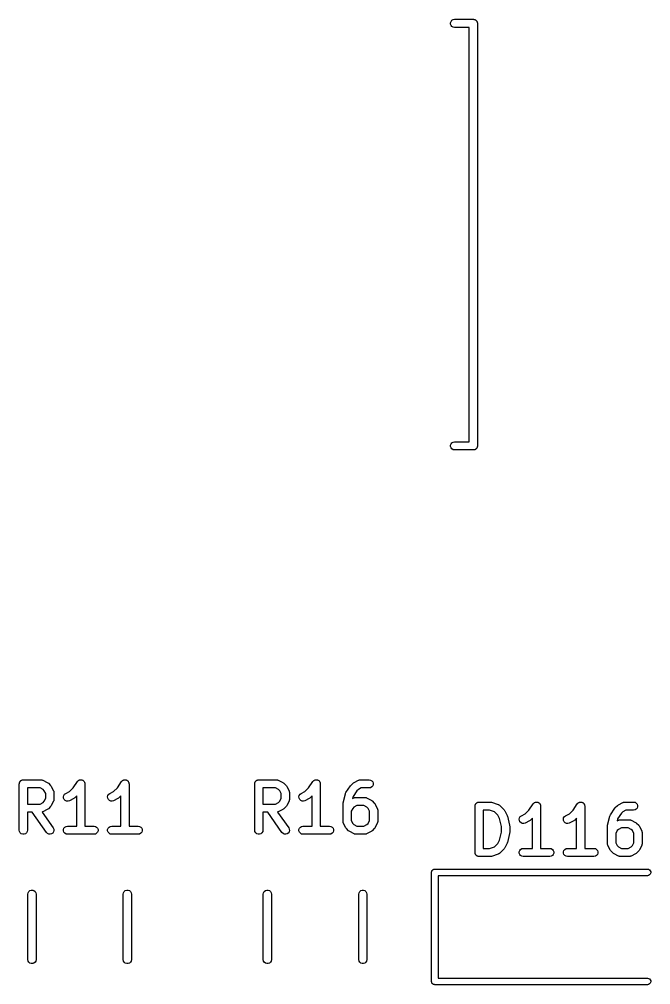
# Model space of a CAD drawing. Extents: x 25 to 125, y -131 to -25.
# Drawn here: x 101.13 to 112.71, y -70.91 to -53.2 of the extents above; entities that cross this region are included whole.
import ezdxf

# ---------------------------------------------------------------- set-up
doc = ezdxf.new("R2010")
doc.units = 0
doc.header["$MEASUREMENT"] = 0
doc.layers.add('BLACK', color=7, linetype='CONTINUOUS')

msp = doc.modelspace()

# ---------------------------------------------------------------- linework, layer by layer
at = {"layer": 'Black'}
for p, q in [((109.036, -53.262), (109.045, -53.2375)), ((109.036, -53.288), (109.036, -53.262)), ((109.045, -53.3125), (109.036, -53.288)), ((109.045, -53.2375), (109.062, -53.2175)), ((109.062, -53.2175), (109.084, -53.2045)), ((109.084, -53.2045), (109.11, -53.2)), ((109.11, -53.2), (109.455, -53.2)), ((109.455, -53.2), (109.461, -53.2011)), ((109.461, -53.2011), (109.468, -53.2011)), ((109.468, -53.2011), (109.474, -53.2034)), ((109.474, -53.2034), (109.481, -53.2045)), ((109.481, -53.2045), (109.486, -53.2078)), ((109.486, -53.2078), (109.492, -53.21)), ((109.492, -53.21), (109.498, -53.2143)), ((109.498, -53.2143), (109.503, -53.2175)), ((109.503, -53.2175), (109.507, -53.2226)), ((109.507, -53.2226), (109.512, -53.2268)), ((109.512, -53.2268), (109.516, -53.2325)), ((109.516, -53.2325), (109.52, -53.2375)), ((109.52, -53.2375), (109.522, -53.2437)), ((109.522, -53.2437), (109.525, -53.2493)), ((109.525, -53.2493), (109.527, -53.2558)), ((109.527, -53.2558), (109.529, -53.262)), ((109.529, -53.262), (109.529, -53.2685)), ((109.529, -53.2685), (109.53, -53.275)), ((109.53, -53.275), (109.53, -61.025)), ((109.062, -53.3325), (109.045, -53.3125)), ((109.084, -53.3455), (109.062, -53.3325)), ((109.11, -53.35), (109.084, -53.3455)), ((109.38, -53.35), (109.11, -53.35)), ((109.38, -60.95), (109.38, -53.35)), ((109.036, -61.012), (109.045, -60.9875)), ((109.036, -61.038), (109.036, -61.012)), ((109.045, -61.0625), (109.036, -61.038)), ((109.045, -60.9875), (109.062, -60.9675)), ((109.062, -61.0825), (109.045, -61.0625)), ((109.062, -60.9675), (109.084, -60.9545)), ((109.084, -61.0955), (109.062, -61.0825)), ((109.084, -60.9545), (109.11, -60.95)), ((109.11, -61.1), (109.084, -61.0955)), ((109.11, -60.95), (109.38, -60.95)), ((109.461, -61.0989), (109.455, -61.1)), ((109.468, -61.0989), (109.461, -61.0989)), ((109.474, -61.0966), (109.468, -61.0989)), ((109.481, -61.0955), (109.474, -61.0966)), ((109.486, -61.0922), (109.481, -61.0955)), ((109.492, -61.09), (109.486, -61.0922)), ((109.498, -61.0857), (109.492, -61.09)), ((109.503, -61.0825), (109.498, -61.0857)), ((109.507, -61.0774), (109.503, -61.0825)), ((109.512, -61.0732), (109.507, -61.0774)), ((109.516, -61.0675), (109.512, -61.0732)), ((109.52, -61.0625), (109.516, -61.0675)), ((109.522, -61.0563), (109.52, -61.0625)), ((109.525, -61.0507), (109.522, -61.0563)), ((109.527, -61.0442), (109.525, -61.0507)), ((109.529, -61.038), (109.527, -61.0442)), ((109.53, -61.025), (109.529, -61.0315)), ((109.529, -61.0315), (109.529, -61.038)), ((109.455, -61.1), (109.11, -61.1)), ((101.128, -67.2255), (101.129, -67.2191)), ((101.128, -68.0755), (101.128, -67.2255)), ((101.129, -67.2125), (101.131, -67.2063)), ((101.129, -67.2191), (101.129, -67.2125)), ((101.131, -67.2063), (101.132, -67.1999)), ((101.132, -67.1999), (101.136, -67.1942)), ((101.136, -67.1942), (101.138, -67.188)), ((101.138, -67.188), (101.142, -67.183)), ((101.142, -67.183), (101.145, -67.1773)), ((101.145, -67.1773), (101.15, -67.1731)), ((101.15, -67.1731), (101.155, -67.1681)), ((101.155, -67.1681), (101.16, -67.1648)), ((101.16, -67.1648), (101.165, -67.1606)), ((101.165, -67.1606), (101.172, -67.1583)), ((101.172, -67.1583), (101.177, -67.155)), ((101.177, -67.155), (101.184, -67.1539)), ((101.184, -67.1539), (101.19, -67.1517)), ((101.19, -67.1517), (101.196, -67.1517)), ((101.196, -67.1517), (101.203, -67.1505)), ((101.203, -67.1505), (101.527, -67.1505)), ((101.527, -67.1505), (101.531, -67.1513)), ((101.531, -67.1513), (101.535, -67.151)), ((101.535, -67.151), (101.544, -67.1535)), ((101.544, -67.1535), (101.552, -67.155)), ((101.552, -67.155), (101.556, -67.1572)), ((101.556, -67.1572), (101.56, -67.1584)), ((101.56, -67.1584), (101.641, -67.1989)), ((101.641, -67.1989), (101.651, -67.2061)), ((101.651, -67.2061), (101.661, -67.213)), ((101.661, -67.213), (101.701, -67.2534)), ((101.701, -67.2534), (101.708, -67.2633)), ((101.708, -67.2633), (101.715, -67.2729)), ((101.715, -67.2729), (101.756, -67.3539)), ((102.116, -67.2992), (102.193, -67.1839)), ((102.193, -67.1839), (102.196, -67.1809)), ((102.196, -67.1809), (102.198, -67.1773)), ((102.198, -67.1773), (102.205, -67.1716)), ((102.205, -67.1716), (102.211, -67.1651)), ((102.211, -67.1651), (102.215, -67.1632)), ((102.215, -67.1632), (102.218, -67.1606)), ((102.218, -67.1606), (102.226, -67.1575)), ((102.226, -67.1575), (102.234, -67.1535)), ((102.234, -67.1535), (102.238, -67.1531)), ((102.238, -67.1531), (102.242, -67.1517)), ((102.242, -67.1517), (102.251, -67.1517)), ((102.251, -67.1517), (102.26, -67.1507)), ((102.26, -67.1507), (102.264, -67.1517)), ((102.264, -67.1517), (102.268, -67.1517)), ((102.268, -67.1517), (102.277, -67.1547)), ((102.277, -67.1547), (102.285, -67.1568)), ((102.285, -67.1568), (102.289, -67.1591)), ((102.289, -67.1591), (102.293, -67.1606)), ((102.293, -67.1606), (102.3, -67.1663)), ((102.3, -67.1663), (102.307, -67.1713)), ((102.307, -67.1713), (102.31, -67.1746)), ((102.31, -67.1746), (102.313, -67.1773)), ((102.313, -67.1773), (102.317, -67.1851)), ((102.317, -67.1851), (102.322, -67.1923)), ((102.322, -67.1923), (102.324, -67.1963)), ((102.324, -67.1963), (102.326, -67.1999)), ((102.326, -67.1999), (102.327, -67.2087)), ((102.327, -67.2087), (102.33, -67.2173)), ((102.33, -67.2173), (102.33, -67.2214)), ((102.33, -67.2214), (102.33, -67.2255)), ((102.33, -67.2255), (102.33, -68.0005)), ((102.926, -67.2992), (103.002, -67.1839)), ((103.002, -67.1839), (103.005, -67.1809)), ((103.005, -67.1809), (103.007, -67.1773)), ((103.007, -67.1773), (103.014, -67.1716)), ((103.014, -67.1716), (103.02, -67.1651)), ((103.02, -67.1651), (103.024, -67.1632)), ((103.024, -67.1632), (103.027, -67.1606)), ((103.027, -67.1606), (103.036, -67.1575)), ((103.036, -67.1575), (103.044, -67.1535)), ((103.044, -67.1535), (103.048, -67.1531)), ((103.048, -67.1531), (103.052, -67.1517)), ((103.052, -67.1517), (103.061, -67.1517)), ((103.061, -67.1517), (103.07, -67.1507)), ((103.07, -67.1507), (103.074, -67.1517)), ((103.074, -67.1517), (103.078, -67.1517)), ((103.078, -67.1517), (103.086, -67.1547)), ((103.086, -67.1547), (103.095, -67.1568)), ((103.095, -67.1568), (103.098, -67.1591)), ((103.098, -67.1591), (103.102, -67.1606)), ((103.102, -67.1606), (103.109, -67.1663)), ((103.109, -67.1663), (103.117, -67.1713)), ((103.117, -67.1713), (103.119, -67.1746)), ((103.119, -67.1746), (103.122, -67.1773)), ((103.122, -67.1773), (103.127, -67.1851)), ((103.127, -67.1851), (103.132, -67.1923)), ((103.132, -67.1923), (103.133, -67.1963)), ((103.133, -67.1963), (103.135, -67.1999)), ((103.135, -67.1999), (103.137, -67.2087)), ((103.137, -67.2087), (103.139, -67.2173)), ((103.139, -67.2173), (103.139, -67.2214)), ((103.139, -67.2214), (103.14, -67.2255)), ((103.14, -67.2255), (103.14, -68.0005)), ((105.446, -67.2255), (105.447, -67.2191)), ((105.446, -68.0755), (105.446, -67.2255)), ((105.447, -67.2125), (105.449, -67.2063)), ((105.447, -67.2191), (105.447, -67.2125)), ((105.449, -67.2063), (105.45, -67.1999)), ((105.45, -67.1999), (105.454, -67.1942)), ((105.454, -67.1942), (105.456, -67.188)), ((105.456, -67.188), (105.46, -67.183)), ((105.46, -67.183), (105.463, -67.1773)), ((105.463, -67.1773), (105.468, -67.1731)), ((105.468, -67.1731), (105.473, -67.1681)), ((105.473, -67.1681), (105.478, -67.1648)), ((105.478, -67.1648), (105.483, -67.1606)), ((105.483, -67.1606), (105.49, -67.1583)), ((105.49, -67.1583), (105.495, -67.155)), ((105.495, -67.155), (105.502, -67.1539)), ((105.502, -67.1539), (105.508, -67.1517)), ((105.508, -67.1517), (105.514, -67.1517)), ((105.514, -67.1517), (105.521, -67.1505)), ((105.521, -67.1505), (105.845, -67.1505)), ((105.845, -67.1505), (105.849, -67.1513)), ((105.849, -67.1513), (105.853, -67.151)), ((105.853, -67.151), (105.862, -67.1535)), ((105.862, -67.1535), (105.87, -67.155)), ((105.87, -67.155), (105.874, -67.1572)), ((105.874, -67.1572), (105.878, -67.1584)), ((105.878, -67.1584), (105.959, -67.1989)), ((105.959, -67.1989), (105.969, -67.2061)), ((105.969, -67.2061), (105.979, -67.213)), ((105.979, -67.213), (106.019, -67.2534)), ((106.019, -67.2534), (106.026, -67.2633)), ((106.026, -67.2633), (106.033, -67.2729)), ((106.033, -67.2729), (106.074, -67.3539)), ((106.434, -67.2992), (106.511, -67.1839)), ((106.511, -67.1839), (106.514, -67.1809)), ((106.514, -67.1809), (106.516, -67.1773)), ((106.516, -67.1773), (106.523, -67.1716)), ((106.523, -67.1716), (106.529, -67.1651)), ((106.529, -67.1651), (106.533, -67.1632)), ((106.533, -67.1632), (106.536, -67.1606)), ((106.536, -67.1606), (106.544, -67.1575)), ((106.544, -67.1575), (106.552, -67.1535)), ((106.552, -67.1535), (106.556, -67.1531)), ((106.556, -67.1531), (106.56, -67.1517)), ((106.56, -67.1517), (106.569, -67.1517)), ((106.569, -67.1517), (106.578, -67.1507)), ((106.578, -67.1507), (106.582, -67.1517)), ((106.582, -67.1517), (106.586, -67.1517)), ((106.586, -67.1517), (106.595, -67.1547)), ((106.595, -67.1547), (106.603, -67.1568)), ((106.603, -67.1568), (106.607, -67.1591)), ((106.607, -67.1591), (106.611, -67.1606)), ((106.611, -67.1606), (106.618, -67.1663)), ((106.618, -67.1663), (106.625, -67.1713)), ((106.625, -67.1713), (106.628, -67.1746)), ((106.628, -67.1746), (106.631, -67.1773)), ((106.631, -67.1773), (106.635, -67.1851)), ((106.635, -67.1851), (106.64, -67.1923)), ((106.64, -67.1923), (106.642, -67.1963)), ((106.642, -67.1963), (106.644, -67.1999)), ((106.644, -67.1999), (106.645, -67.2087)), ((106.645, -67.2087), (106.648, -67.2173)), ((106.648, -67.2173), (106.648, -67.2214)), ((106.648, -67.2214), (106.648, -67.2255)), ((106.648, -67.2255), (106.648, -68.0005)), ((107.118, -67.3863), (107.199, -67.2649)), ((107.199, -67.2649), (107.204, -67.2595)), ((107.204, -67.2595), (107.208, -67.2534)), ((107.208, -67.2534), (107.249, -67.213)), ((107.249, -67.213), (107.259, -67.2061)), ((107.259, -67.2061), (107.268, -67.1989)), ((107.268, -67.1989), (107.349, -67.1584)), ((107.349, -67.1584), (107.353, -67.1572)), ((107.353, -67.1572), (107.357, -67.155)), ((107.357, -67.155), (107.366, -67.1535)), ((107.366, -67.1535), (107.374, -67.151)), ((107.374, -67.151), (107.379, -67.1513)), ((107.379, -67.1513), (107.383, -67.1505)), ((107.383, -67.1505), (107.545, -67.1505)), ((107.545, -67.1505), (107.57, -67.155)), ((107.57, -67.296), (107.545, -67.3005)), ((107.57, -67.155), (107.593, -67.1681)), ((107.593, -67.283), (107.57, -67.296)), ((107.593, -67.1681), (107.61, -67.188)), ((107.61, -67.263), (107.593, -67.283)), ((107.61, -67.188), (107.619, -67.2125)), ((107.619, -67.2385), (107.61, -67.263)), ((107.619, -67.2125), (107.619, -67.2385)), ((101.278, -67.3005), (101.278, -67.5958)), ((101.509, -67.3005), (101.278, -67.3005)), ((101.563, -67.3276), (101.509, -67.3005)), ((101.586, -67.3509), (101.563, -67.3276)), ((101.614, -67.4051), (101.586, -67.3509)), ((101.614, -67.4912), (101.614, -67.4051)), ((101.756, -67.3539), (101.757, -67.358)), ((101.757, -67.358), (101.759, -67.3618)), ((101.759, -67.3618), (101.761, -67.3704)), ((101.761, -67.3704), (101.763, -67.3789)), ((101.763, -67.3789), (101.763, -67.3832)), ((101.763, -67.3832), (101.764, -67.3874)), ((101.764, -67.3874), (101.764, -67.5089)), ((101.938, -67.4639), (101.944, -67.4386)), ((101.94, -67.4898), (101.938, -67.4639)), ((101.944, -67.4386), (101.958, -67.4168)), ((101.958, -67.4168), (101.979, -67.4013)), ((101.979, -67.4013), (102.049, -67.3663)), ((102.049, -67.3663), (102.116, -67.2992)), ((102.18, -67.4471), (102.146, -67.4809)), ((102.18, -68.0005), (102.18, -67.4471)), ((102.747, -67.4639), (102.753, -67.4386)), ((102.75, -67.4898), (102.747, -67.4639)), ((102.753, -67.4386), (102.767, -67.4168)), ((102.767, -67.4168), (102.788, -67.4013)), ((102.788, -67.4013), (102.858, -67.3663)), ((102.858, -67.3663), (102.926, -67.2992)), ((102.99, -67.4471), (102.956, -67.4809)), ((102.99, -68.0005), (102.99, -67.4471)), ((105.596, -67.3005), (105.596, -67.5958)), ((105.827, -67.3005), (105.596, -67.3005)), ((105.881, -67.3276), (105.827, -67.3005)), ((105.904, -67.3509), (105.881, -67.3276)), ((105.932, -67.4051), (105.904, -67.3509)), ((105.932, -67.4912), (105.932, -67.4051)), ((106.074, -67.3539), (106.075, -67.358)), ((106.075, -67.358), (106.077, -67.3618)), ((106.077, -67.3618), (106.079, -67.3704)), ((106.079, -67.3704), (106.081, -67.3789)), ((106.081, -67.3789), (106.081, -67.3832)), ((106.081, -67.3832), (106.082, -67.3874)), ((106.082, -67.3874), (106.082, -67.5089)), ((106.256, -67.4639), (106.262, -67.4386)), ((106.258, -67.4898), (106.256, -67.4639)), ((106.262, -67.4386), (106.276, -67.4168)), ((106.276, -67.4168), (106.297, -67.4013)), ((106.297, -67.4013), (106.367, -67.3663)), ((106.367, -67.3663), (106.434, -67.2992)), ((106.498, -67.4471), (106.464, -67.4809)), ((106.498, -68.0005), (106.498, -67.4471)), ((107.067, -67.5716), (107.108, -67.4097)), ((107.108, -67.4097), (107.113, -67.3981)), ((107.113, -67.3981), (107.118, -67.3863)), ((107.25, -67.4587), (107.241, -67.4961)), ((107.32, -67.3543), (107.25, -67.4587)), ((107.285, -67.4773), (107.293, -67.4748)), ((107.293, -67.4748), (107.298, -67.4751)), ((107.298, -67.4751), (107.302, -67.4743)), ((107.302, -67.4743), (107.464, -67.4743)), ((107.346, -67.3276), (107.32, -67.3543)), ((107.4, -67.3005), (107.346, -67.3276)), ((107.545, -67.3005), (107.4, -67.3005)), ((107.464, -67.4743), (107.468, -67.4751)), ((107.468, -67.4751), (107.472, -67.4748)), ((107.472, -67.4748), (107.481, -67.4773)), ((101.278, -67.5958), (101.509, -67.5958)), ((101.509, -67.5958), (101.563, -67.5686)), ((101.563, -67.5686), (101.586, -67.5454)), ((101.586, -67.5454), (101.614, -67.4912)), ((101.701, -67.6428), (101.661, -67.6833)), ((101.708, -67.633), (101.701, -67.6428)), ((101.715, -67.6234), (101.708, -67.633)), ((101.756, -67.5424), (101.715, -67.6234)), ((101.757, -67.5383), (101.756, -67.5424)), ((101.759, -67.5345), (101.757, -67.5383)), ((101.761, -67.5259), (101.759, -67.5345)), ((101.763, -67.5174), (101.761, -67.5259)), ((101.764, -67.5089), (101.763, -67.5131)), ((101.763, -67.5131), (101.763, -67.5174)), ((101.952, -67.5131), (101.94, -67.4898)), ((101.971, -67.531), (101.952, -67.5131)), ((101.995, -67.5413), (101.971, -67.531)), ((102.021, -67.5429), (101.995, -67.5413)), ((102.046, -67.5355), (102.021, -67.5429)), ((102.127, -67.495), (102.046, -67.5355)), ((102.137, -67.4878), (102.127, -67.495)), ((102.146, -67.4809), (102.137, -67.4878)), ((102.762, -67.5131), (102.75, -67.4898)), ((102.781, -67.531), (102.762, -67.5131)), ((102.804, -67.5413), (102.781, -67.531)), ((102.83, -67.5429), (102.804, -67.5413)), ((102.855, -67.5355), (102.83, -67.5429)), ((102.936, -67.495), (102.855, -67.5355)), ((102.946, -67.4878), (102.936, -67.495)), ((102.956, -67.4809), (102.946, -67.4878)), ((105.596, -67.5958), (105.827, -67.5958)), ((105.827, -67.5958), (105.881, -67.5686)), ((105.881, -67.5686), (105.904, -67.5454)), ((105.904, -67.5454), (105.932, -67.4912)), ((106.019, -67.6428), (105.979, -67.6833)), ((106.026, -67.633), (106.019, -67.6428)), ((106.033, -67.6234), (106.026, -67.633)), ((106.074, -67.5424), (106.033, -67.6234)), ((106.075, -67.5383), (106.074, -67.5424)), ((106.077, -67.5345), (106.075, -67.5383)), ((106.079, -67.5259), (106.077, -67.5345)), ((106.081, -67.5174), (106.079, -67.5259)), ((106.082, -67.5089), (106.081, -67.5131)), ((106.081, -67.5131), (106.081, -67.5174)), ((106.27, -67.5131), (106.258, -67.4898)), ((106.289, -67.531), (106.27, -67.5131)), ((106.313, -67.5413), (106.289, -67.531)), ((106.339, -67.5429), (106.313, -67.5413)), ((106.364, -67.5355), (106.339, -67.5429)), ((106.445, -67.495), (106.364, -67.5355)), ((106.455, -67.4878), (106.445, -67.495)), ((106.464, -67.4809), (106.455, -67.4878)), ((107.065, -67.5898), (107.066, -67.5808)), ((107.065, -67.9136), (107.065, -67.5898)), ((107.066, -67.5808), (107.067, -67.5716)), ((107.241, -67.4961), (107.268, -67.4823)), ((107.265, -67.6514), (107.242, -67.6747)), ((107.32, -67.6243), (107.265, -67.6514)), ((107.268, -67.4823), (107.272, -67.481)), ((107.272, -67.481), (107.276, -67.4789)), ((107.276, -67.4789), (107.285, -67.4773)), ((107.446, -67.6243), (107.32, -67.6243)), ((107.5, -67.6514), (107.446, -67.6243)), ((107.481, -67.4773), (107.489, -67.4789)), ((107.489, -67.4789), (107.493, -67.481)), ((107.493, -67.481), (107.497, -67.4823)), ((107.497, -67.4823), (107.578, -67.5227)), ((107.524, -67.6747), (107.5, -67.6514)), ((107.578, -67.5227), (107.588, -67.5299)), ((107.588, -67.5299), (107.598, -67.5368)), ((107.598, -67.5368), (107.638, -67.5773)), ((107.638, -67.5773), (107.645, -67.5871)), ((107.645, -67.5871), (107.652, -67.5967)), ((107.652, -67.5967), (107.693, -67.6777)), ((109.486, -67.6345), (109.487, -67.6281)), ((109.486, -68.4845), (109.486, -67.6345)), ((109.487, -67.6215), (109.489, -67.6153)), ((109.487, -67.6281), (109.487, -67.6215)), ((109.489, -67.6153), (109.491, -67.6089)), ((109.491, -67.6089), (109.494, -67.6032)), ((109.494, -67.6032), (109.496, -67.597)), ((109.496, -67.597), (109.5, -67.592)), ((109.5, -67.592), (109.504, -67.5863)), ((109.504, -67.5863), (109.509, -67.5821)), ((109.509, -67.5821), (109.513, -67.5771)), ((109.513, -67.5771), (109.519, -67.5738)), ((109.519, -67.5738), (109.524, -67.5696)), ((109.524, -67.5696), (109.53, -67.5673)), ((109.53, -67.5673), (109.535, -67.564)), ((109.535, -67.564), (109.542, -67.5629)), ((109.542, -67.5629), (109.548, -67.5607)), ((109.548, -67.5607), (109.555, -67.5607)), ((109.555, -67.5607), (109.561, -67.5595)), ((109.561, -67.5595), (109.763, -67.5595)), ((109.763, -67.5595), (109.775, -67.5616)), ((109.775, -67.5616), (109.787, -67.5634)), ((109.787, -67.5634), (109.909, -67.6038)), ((109.909, -67.6038), (109.912, -67.6059)), ((109.912, -67.6059), (109.917, -67.607)), ((109.917, -67.607), (109.924, -67.6121)), ((109.924, -67.6121), (109.932, -67.6163)), ((109.932, -67.6163), (109.934, -67.6195)), ((109.934, -67.6195), (109.938, -67.622)), ((109.938, -67.622), (110.019, -67.7029)), ((110.474, -67.7082), (110.551, -67.5929)), ((110.551, -67.5929), (110.554, -67.5899)), ((110.554, -67.5899), (110.556, -67.5863)), ((110.556, -67.5863), (110.563, -67.5806)), ((110.563, -67.5806), (110.569, -67.5741)), ((110.569, -67.5741), (110.573, -67.5722)), ((110.573, -67.5722), (110.576, -67.5696)), ((110.576, -67.5696), (110.584, -67.5665)), ((110.584, -67.5665), (110.592, -67.5625)), ((110.592, -67.5625), (110.597, -67.5621)), ((110.597, -67.5621), (110.6, -67.5607)), ((110.6, -67.5607), (110.609, -67.5607)), ((110.609, -67.5607), (110.618, -67.5597)), ((110.618, -67.5597), (110.622, -67.5607)), ((110.622, -67.5607), (110.626, -67.5607)), ((110.626, -67.5607), (110.635, -67.5637)), ((110.635, -67.5637), (110.644, -67.5658)), ((110.644, -67.5658), (110.647, -67.5682)), ((110.647, -67.5682), (110.651, -67.5696)), ((110.651, -67.5696), (110.658, -67.5753)), ((110.658, -67.5753), (110.665, -67.5803)), ((110.665, -67.5803), (110.668, -67.5836)), ((110.668, -67.5836), (110.671, -67.5863)), ((110.671, -67.5863), (110.675, -67.5941)), ((110.675, -67.5941), (110.681, -67.6013)), ((110.681, -67.6013), (110.682, -67.6053)), ((110.682, -67.6053), (110.684, -67.6089)), ((110.684, -67.6089), (110.686, -67.6177)), ((110.686, -67.6177), (110.688, -67.6263)), ((110.688, -67.6263), (110.688, -67.6304)), ((110.688, -67.6304), (110.688, -67.6345)), ((110.688, -67.6345), (110.688, -68.4095)), ((111.284, -67.7082), (111.361, -67.5929)), ((111.361, -67.5929), (111.363, -67.5899)), ((111.363, -67.5899), (111.366, -67.5863)), ((111.366, -67.5863), (111.372, -67.5806)), ((111.372, -67.5806), (111.379, -67.5741)), ((111.379, -67.5741), (111.382, -67.5722)), ((111.382, -67.5722), (111.385, -67.5696)), ((111.385, -67.5696), (111.394, -67.5665)), ((111.394, -67.5665), (111.402, -67.5625)), ((111.402, -67.5625), (111.406, -67.5621)), ((111.406, -67.5621), (111.41, -67.5607)), ((111.41, -67.5607), (111.419, -67.5607)), ((111.419, -67.5607), (111.428, -67.5597)), ((111.428, -67.5597), (111.432, -67.5607)), ((111.432, -67.5607), (111.436, -67.5607)), ((111.436, -67.5607), (111.444, -67.5637)), ((111.444, -67.5637), (111.453, -67.5658)), ((111.453, -67.5658), (111.457, -67.5682)), ((111.457, -67.5682), (111.46, -67.5696)), ((111.46, -67.5696), (111.467, -67.5753)), ((111.467, -67.5753), (111.475, -67.5803)), ((111.475, -67.5803), (111.477, -67.5836)), ((111.477, -67.5836), (111.48, -67.5863)), ((111.48, -67.5863), (111.485, -67.5941)), ((111.485, -67.5941), (111.49, -67.6013)), ((111.49, -67.6013), (111.491, -67.6053)), ((111.491, -67.6053), (111.493, -67.6089)), ((111.493, -67.6089), (111.495, -67.6177)), ((111.495, -67.6177), (111.498, -67.6263)), ((111.498, -67.6263), (111.497, -67.6304)), ((111.497, -67.6304), (111.498, -67.6345)), ((111.498, -67.6345), (111.498, -68.4095)), ((112.058, -67.6624), (112.099, -67.622)), ((112.099, -67.622), (112.108, -67.6151)), ((112.108, -67.6151), (112.118, -67.6079)), ((112.118, -67.6079), (112.199, -67.5674)), ((112.199, -67.5674), (112.203, -67.5662)), ((112.203, -67.5662), (112.207, -67.564)), ((112.207, -67.564), (112.216, -67.5625)), ((112.216, -67.5625), (112.224, -67.56)), ((112.224, -67.56), (112.228, -67.5603)), ((112.228, -67.5603), (112.233, -67.5595)), ((112.233, -67.5595), (112.394, -67.5595)), ((112.394, -67.5595), (112.42, -67.564)), ((112.42, -67.564), (112.443, -67.5771)), ((112.443, -67.5771), (112.459, -67.597)), ((112.459, -67.597), (112.468, -67.6215)), ((112.468, -67.6475), (112.459, -67.672)), ((112.468, -67.6215), (112.468, -67.6475)), ((101.366, -67.7458), (101.278, -67.7458)), ((101.278, -67.7458), (101.278, -68.0755)), ((101.627, -68.1185), (101.366, -67.7458)), ((101.552, -67.7412), (101.547, -67.7422)), ((101.547, -67.7422), (101.75, -68.0325)), ((101.556, -67.7391), (101.552, -67.7412)), ((101.56, -67.7378), (101.556, -67.7391)), ((101.641, -67.6974), (101.56, -67.7378)), ((101.651, -67.6902), (101.641, -67.6974)), ((101.661, -67.6833), (101.651, -67.6902)), ((105.684, -67.7458), (105.596, -67.7458)), ((105.596, -67.7458), (105.596, -68.0755)), ((105.945, -68.1185), (105.684, -67.7458)), ((105.87, -67.7412), (105.865, -67.7422)), ((105.865, -67.7422), (106.068, -68.0325)), ((105.874, -67.7391), (105.87, -67.7412)), ((105.878, -67.7378), (105.874, -67.7391)), ((105.959, -67.6974), (105.878, -67.7378)), ((105.969, -67.6902), (105.959, -67.6974)), ((105.979, -67.6833), (105.969, -67.6902)), ((107.242, -67.6747), (107.215, -67.7289)), ((107.215, -67.7289), (107.215, -67.8959)), ((107.551, -67.7289), (107.524, -67.6747)), ((107.551, -67.8959), (107.551, -67.7289)), ((107.693, -67.6777), (107.694, -67.6818)), ((107.694, -67.6818), (107.696, -67.6856)), ((107.696, -67.6856), (107.698, -67.6942)), ((107.698, -67.6942), (107.7, -67.7027)), ((107.7, -67.7027), (107.7, -67.707)), ((107.7, -67.707), (107.701, -67.7112)), ((107.701, -67.7112), (107.701, -67.9136)), ((109.636, -67.7095), (109.636, -68.4095)), ((109.751, -67.7095), (109.636, -67.7095)), ((109.844, -67.7406), (109.751, -67.7095)), ((109.904, -67.8004), (109.844, -67.7406)), ((109.936, -67.8631), (109.904, -67.8004)), ((110.019, -67.7029), (110.026, -67.7128)), ((110.026, -67.7128), (110.033, -67.7224)), ((110.033, -67.7224), (110.073, -67.8034)), ((110.073, -67.8034), (110.076, -67.8112)), ((110.076, -67.8112), (110.079, -67.8187)), ((110.079, -67.8187), (110.12, -67.9806)), ((110.302, -67.8476), (110.316, -67.8258)), ((110.316, -67.8258), (110.337, -67.8103)), ((110.337, -67.8103), (110.407, -67.7753)), ((110.407, -67.7753), (110.474, -67.7082)), ((111.111, -67.8476), (111.126, -67.8258)), ((111.126, -67.8258), (111.147, -67.8103)), ((111.147, -67.8103), (111.217, -67.7753)), ((111.217, -67.7753), (111.284, -67.7082)), ((111.917, -67.9806), (111.957, -67.8187)), ((111.957, -67.8187), (111.963, -67.8071)), ((111.963, -67.8071), (111.968, -67.7953)), ((111.968, -67.7953), (112.049, -67.6739)), ((112.049, -67.6739), (112.054, -67.6685)), ((112.054, -67.6685), (112.058, -67.6624)), ((112.169, -67.7633), (112.1, -67.8677)), ((112.196, -67.7366), (112.169, -67.7633)), ((112.25, -67.7095), (112.196, -67.7366)), ((112.394, -67.7095), (112.25, -67.7095)), ((112.42, -67.705), (112.394, -67.7095)), ((112.443, -67.692), (112.42, -67.705)), ((112.459, -67.672), (112.443, -67.692)), ((101.964, -68.0181), (101.987, -68.005)), ((101.987, -68.005), (102.012, -68.0005)), ((102.012, -68.0005), (102.18, -68.0005)), ((102.33, -68.0005), (102.498, -68.0005)), ((102.498, -68.0005), (102.524, -68.005)), ((102.524, -68.005), (102.546, -68.0181)), ((102.774, -68.0181), (102.796, -68.005)), ((102.796, -68.005), (102.822, -68.0005)), ((102.822, -68.0005), (102.99, -68.0005)), ((103.14, -68.0005), (103.308, -68.0005)), ((103.308, -68.0005), (103.333, -68.005)), ((103.333, -68.005), (103.356, -68.0181)), ((106.282, -68.0181), (106.305, -68.005)), ((106.305, -68.005), (106.33, -68.0005)), ((106.33, -68.0005), (106.498, -68.0005)), ((106.648, -68.0005), (106.816, -68.0005)), ((106.816, -68.0005), (106.842, -68.005)), ((106.842, -68.005), (106.864, -68.0181)), ((107.066, -67.9179), (107.065, -67.9136)), ((107.065, -67.9222), (107.066, -67.9179)), ((107.068, -67.9306), (107.065, -67.9222)), ((107.069, -67.9393), (107.068, -67.9306)), ((107.072, -67.943), (107.069, -67.9393)), ((107.073, -67.9472), (107.072, -67.943)), ((107.113, -68.0281), (107.073, -67.9472)), ((107.215, -67.8959), (107.242, -67.9501)), ((107.242, -67.9501), (107.265, -67.9734)), ((107.265, -67.9734), (107.32, -68.0005)), ((107.32, -68.0005), (107.446, -68.0005)), ((107.446, -68.0005), (107.5, -67.9734)), ((107.5, -67.9734), (107.524, -67.9501)), ((107.524, -67.9501), (107.551, -67.8959)), ((107.693, -67.9472), (107.652, -68.0281)), ((107.694, -67.943), (107.693, -67.9472)), ((107.696, -67.9393), (107.694, -67.943)), ((107.698, -67.9306), (107.696, -67.9393)), ((107.7, -67.9222), (107.698, -67.9306)), ((107.701, -67.9136), (107.7, -67.9179)), ((107.7, -67.9179), (107.7, -67.9222)), ((109.972, -68.008), (109.936, -67.8631)), ((110.12, -67.9806), (110.12, -67.9898)), ((110.12, -67.9898), (110.122, -67.9988)), ((110.122, -67.9988), (110.122, -68.1202)), ((110.296, -67.8729), (110.302, -67.8476)), ((110.299, -67.8988), (110.296, -67.8729)), ((110.31, -67.9221), (110.299, -67.8988)), ((110.329, -67.94), (110.31, -67.9221)), ((110.353, -67.9503), (110.329, -67.94)), ((110.379, -67.9519), (110.353, -67.9503)), ((110.404, -67.9445), (110.379, -67.9519)), ((110.485, -67.904), (110.404, -67.9445)), ((110.495, -67.8968), (110.485, -67.904)), ((110.505, -67.8899), (110.495, -67.8968)), ((110.538, -67.8561), (110.505, -67.8899)), ((110.538, -68.4095), (110.538, -67.8561)), ((111.105, -67.8729), (111.111, -67.8476)), ((111.108, -67.8988), (111.105, -67.8729)), ((111.12, -67.9221), (111.108, -67.8988)), ((111.139, -67.94), (111.12, -67.9221)), ((111.163, -67.9503), (111.139, -67.94)), ((111.189, -67.9519), (111.163, -67.9503)), ((111.214, -67.9445), (111.189, -67.9519)), ((111.295, -67.904), (111.214, -67.9445)), ((111.304, -67.8968), (111.295, -67.904)), ((111.314, -67.8899), (111.304, -67.8968)), ((111.348, -67.8561), (111.314, -67.8899)), ((111.348, -68.4095), (111.348, -67.8561)), ((111.915, -67.9988), (111.916, -67.9898)), ((111.915, -68.3226), (111.915, -67.9988)), ((111.916, -67.9898), (111.917, -67.9806)), ((112.1, -67.8677), (112.09, -67.9051)), ((112.09, -67.9051), (112.118, -67.8913)), ((112.118, -67.8913), (112.122, -67.89)), ((112.122, -67.89), (112.126, -67.8879)), ((112.126, -67.8879), (112.135, -67.8863)), ((112.135, -67.8863), (112.143, -67.8838)), ((112.143, -67.8838), (112.147, -67.8841)), ((112.147, -67.8841), (112.152, -67.8833)), ((112.152, -67.8833), (112.313, -67.8833)), ((112.313, -67.8833), (112.318, -67.8841)), ((112.318, -67.8841), (112.322, -67.8838)), ((112.322, -67.8838), (112.33, -67.8863)), ((112.33, -67.8863), (112.339, -67.8879)), ((112.339, -67.8879), (112.343, -67.89)), ((112.343, -67.89), (112.347, -67.8913)), ((112.347, -67.8913), (112.428, -67.9317)), ((112.428, -67.9317), (112.438, -67.9389)), ((112.438, -67.9389), (112.447, -67.9458)), ((112.447, -67.9458), (112.488, -67.9863)), ((112.488, -67.9863), (112.495, -67.9961)), ((112.495, -67.9961), (112.502, -68.0057)), ((112.502, -68.0057), (112.542, -68.0867)), ((101.132, -68.1012), (101.128, -68.0755)), ((101.145, -68.1237), (101.132, -68.1012)), ((101.165, -68.1405), (101.145, -68.1237)), ((101.19, -68.1494), (101.165, -68.1405)), ((101.216, -68.1494), (101.19, -68.1494)), ((101.24, -68.1405), (101.216, -68.1494)), ((101.26, -68.1237), (101.24, -68.1405)), ((101.273, -68.1012), (101.26, -68.1237)), ((101.278, -68.0755), (101.273, -68.1012)), ((101.646, -68.137), (101.627, -68.1185)), ((101.669, -68.148), (101.646, -68.137)), ((101.695, -68.1502), (101.669, -68.148)), ((101.72, -68.1435), (101.695, -68.1502)), ((101.742, -68.1286), (101.72, -68.1435)), ((101.757, -68.1072), (101.742, -68.1286)), ((101.75, -68.0325), (101.761, -68.0561)), ((101.763, -68.0821), (101.757, -68.1072)), ((101.761, -68.0561), (101.763, -68.0821)), ((101.939, -68.0625), (101.947, -68.038)), ((101.939, -68.0885), (101.939, -68.0625)), ((101.947, -68.113), (101.939, -68.0885)), ((101.947, -68.038), (101.964, -68.0181)), ((101.964, -68.133), (101.947, -68.113)), ((101.987, -68.146), (101.964, -68.133)), ((102.012, -68.1505), (101.987, -68.146)), ((102.498, -68.1505), (102.012, -68.1505)), ((102.524, -68.146), (102.498, -68.1505)), ((102.546, -68.133), (102.524, -68.146)), ((102.546, -68.0181), (102.563, -68.038)), ((102.563, -68.113), (102.546, -68.133)), ((102.563, -68.038), (102.572, -68.0625)), ((102.572, -68.0885), (102.563, -68.113)), ((102.572, -68.0625), (102.572, -68.0885)), ((102.748, -68.0625), (102.757, -68.038)), ((102.748, -68.0885), (102.748, -68.0625)), ((102.757, -68.113), (102.748, -68.0885)), ((102.757, -68.038), (102.774, -68.0181)), ((102.774, -68.133), (102.757, -68.113)), ((102.796, -68.146), (102.774, -68.133)), ((102.822, -68.1505), (102.796, -68.146)), ((103.308, -68.1505), (102.822, -68.1505)), ((103.333, -68.146), (103.308, -68.1505)), ((103.356, -68.133), (103.333, -68.146)), ((103.356, -68.0181), (103.373, -68.038)), ((103.373, -68.113), (103.356, -68.133)), ((103.373, -68.038), (103.381, -68.0625)), ((103.381, -68.0885), (103.373, -68.113)), ((103.381, -68.0625), (103.381, -68.0885)), ((105.45, -68.1012), (105.446, -68.0755)), ((105.463, -68.1237), (105.45, -68.1012)), ((105.483, -68.1405), (105.463, -68.1237)), ((105.508, -68.1494), (105.483, -68.1405)), ((105.534, -68.1494), (105.508, -68.1494)), ((105.558, -68.1405), (105.534, -68.1494)), ((105.578, -68.1237), (105.558, -68.1405)), ((105.591, -68.1012), (105.578, -68.1237)), ((105.596, -68.0755), (105.591, -68.1012)), ((105.964, -68.137), (105.945, -68.1185)), ((105.987, -68.148), (105.964, -68.137)), ((106.013, -68.1502), (105.987, -68.148)), ((106.038, -68.1435), (106.013, -68.1502)), ((106.06, -68.1286), (106.038, -68.1435)), ((106.075, -68.1072), (106.06, -68.1286)), ((106.068, -68.0325), (106.079, -68.0561)), ((106.081, -68.0821), (106.075, -68.1072)), ((106.079, -68.0561), (106.081, -68.0821)), ((106.257, -68.0625), (106.265, -68.038)), ((106.257, -68.0885), (106.257, -68.0625)), ((106.265, -68.113), (106.257, -68.0885)), ((106.265, -68.038), (106.282, -68.0181)), ((106.282, -68.133), (106.265, -68.113)), ((106.305, -68.146), (106.282, -68.133)), ((106.33, -68.1505), (106.305, -68.146)), ((106.816, -68.1505), (106.33, -68.1505)), ((106.842, -68.146), (106.816, -68.1505)), ((106.864, -68.133), (106.842, -68.146)), ((106.864, -68.0181), (106.881, -68.038)), ((106.881, -68.113), (106.864, -68.133)), ((106.881, -68.038), (106.89, -68.0625)), ((106.89, -68.0885), (106.881, -68.113)), ((106.89, -68.0625), (106.89, -68.0885)), ((107.12, -68.0378), (107.113, -68.0281)), ((107.127, -68.0476), (107.12, -68.0378)), ((107.168, -68.0881), (107.127, -68.0476)), ((107.178, -68.095), (107.168, -68.0881)), ((107.187, -68.1021), (107.178, -68.095)), ((107.268, -68.1426), (107.187, -68.1021)), ((107.272, -68.1438), (107.268, -68.1426)), ((107.276, -68.146), (107.272, -68.1438)), ((107.285, -68.1475), (107.276, -68.146)), ((107.293, -68.15), (107.285, -68.1475)), ((107.298, -68.1498), (107.293, -68.15)), ((107.302, -68.1505), (107.298, -68.1498)), ((107.464, -68.1505), (107.302, -68.1505)), ((107.468, -68.1498), (107.464, -68.1505)), ((107.472, -68.15), (107.468, -68.1498)), ((107.481, -68.1475), (107.472, -68.15)), ((107.489, -68.146), (107.481, -68.1475)), ((107.493, -68.1438), (107.489, -68.146)), ((107.497, -68.1426), (107.493, -68.1438)), ((107.578, -68.1021), (107.497, -68.1426)), ((107.588, -68.095), (107.578, -68.1021)), ((107.598, -68.0881), (107.588, -68.095)), ((107.638, -68.0476), (107.598, -68.0881)), ((107.645, -68.0378), (107.638, -68.0476)), ((107.652, -68.0281), (107.645, -68.0378)), ((109.936, -68.256), (109.972, -68.111)), ((109.972, -68.111), (109.972, -68.008)), ((110.12, -68.1384), (110.079, -68.3003)), ((110.122, -68.1202), (110.12, -68.1293)), ((110.12, -68.1293), (110.12, -68.1384)), ((112.092, -68.0837), (112.065, -68.1379)), ((112.065, -68.1379), (112.065, -68.3049)), ((112.115, -68.0604), (112.092, -68.0837)), ((112.169, -68.0333), (112.115, -68.0604)), ((112.296, -68.0333), (112.169, -68.0333)), ((112.35, -68.0605), (112.296, -68.0333)), ((112.373, -68.0837), (112.35, -68.0605)), ((112.4, -68.1379), (112.373, -68.0837)), ((112.4, -68.3049), (112.4, -68.1379)), ((112.542, -68.0867), (112.544, -68.0908)), ((112.544, -68.0908), (112.546, -68.0946)), ((112.546, -68.0946), (112.547, -68.1032)), ((112.547, -68.1032), (112.55, -68.1117)), ((112.55, -68.1117), (112.55, -68.116)), ((112.55, -68.116), (112.55, -68.1202)), ((112.55, -68.1202), (112.55, -68.3226)), ((109.844, -68.3785), (109.904, -68.3187)), ((109.904, -68.3187), (109.936, -68.256)), ((110.073, -68.3157), (110.033, -68.3966)), ((110.076, -68.3078), (110.073, -68.3157)), ((110.079, -68.3003), (110.076, -68.3078)), ((111.915, -68.3269), (111.915, -68.3226)), ((111.915, -68.3312), (111.915, -68.3269)), ((111.918, -68.3396), (111.915, -68.3312)), ((111.919, -68.3483), (111.918, -68.3396)), ((111.921, -68.352), (111.919, -68.3483)), ((111.923, -68.3562), (111.921, -68.352)), ((111.963, -68.4371), (111.923, -68.3562)), ((112.065, -68.3049), (112.092, -68.3591)), ((112.092, -68.3591), (112.115, -68.3824)), ((112.35, -68.3824), (112.373, -68.3591)), ((112.373, -68.3591), (112.4, -68.3049)), ((112.542, -68.3562), (112.502, -68.4371)), ((112.544, -68.352), (112.542, -68.3562)), ((112.546, -68.3483), (112.544, -68.352)), ((112.547, -68.3396), (112.546, -68.3483)), ((112.55, -68.3312), (112.547, -68.3396)), ((112.55, -68.3226), (112.55, -68.3269)), ((112.55, -68.3269), (112.55, -68.3312)), ((109.487, -68.491), (109.486, -68.4845)), ((109.487, -68.4975), (109.487, -68.491)), ((109.489, -68.5037), (109.487, -68.4975)), ((109.491, -68.5102), (109.489, -68.5037)), ((109.494, -68.5159), (109.491, -68.5102)), ((109.496, -68.522), (109.494, -68.5159)), ((109.5, -68.5271), (109.496, -68.522)), ((109.504, -68.5327), (109.5, -68.5271)), ((109.509, -68.537), (109.504, -68.5327)), ((109.513, -68.542), (109.509, -68.537)), ((109.636, -68.4095), (109.751, -68.4095)), ((109.751, -68.4095), (109.844, -68.3785)), ((109.909, -68.5152), (109.787, -68.5557)), ((109.912, -68.5131), (109.909, -68.5152)), ((109.917, -68.512), (109.912, -68.5131)), ((109.924, -68.507), (109.917, -68.512)), ((109.932, -68.5028), (109.924, -68.507)), ((109.934, -68.4996), (109.932, -68.5028)), ((109.938, -68.4971), (109.934, -68.4996)), ((110.019, -68.4161), (109.938, -68.4971)), ((110.026, -68.4063), (110.019, -68.4161)), ((110.033, -68.3966), (110.026, -68.4063)), ((110.297, -68.4715), (110.306, -68.447)), ((110.297, -68.4975), (110.297, -68.4715)), ((110.306, -68.522), (110.297, -68.4975)), ((110.306, -68.447), (110.322, -68.4271)), ((110.322, -68.542), (110.306, -68.522)), ((110.322, -68.4271), (110.345, -68.414)), ((110.345, -68.414), (110.371, -68.4095)), ((110.371, -68.4095), (110.538, -68.4095)), ((110.688, -68.4095), (110.856, -68.4095)), ((110.856, -68.4095), (110.882, -68.414)), ((110.882, -68.414), (110.905, -68.4271)), ((110.905, -68.4271), (110.921, -68.447)), ((110.921, -68.522), (110.905, -68.542)), ((110.921, -68.447), (110.93, -68.4715)), ((110.93, -68.4975), (110.921, -68.522)), ((110.93, -68.4715), (110.93, -68.4975)), ((111.106, -68.4715), (111.115, -68.447)), ((111.106, -68.4975), (111.106, -68.4715)), ((111.115, -68.522), (111.106, -68.4975)), ((111.115, -68.447), (111.132, -68.4271)), ((111.132, -68.542), (111.115, -68.522)), ((111.132, -68.4271), (111.154, -68.414)), ((111.154, -68.414), (111.18, -68.4095)), ((111.18, -68.4095), (111.348, -68.4095)), ((111.498, -68.4095), (111.666, -68.4095)), ((111.666, -68.4095), (111.692, -68.414)), ((111.692, -68.414), (111.714, -68.4271)), ((111.714, -68.4271), (111.731, -68.447)), ((111.731, -68.522), (111.714, -68.542)), ((111.731, -68.447), (111.74, -68.4715)), ((111.74, -68.4975), (111.731, -68.522)), ((111.74, -68.4715), (111.74, -68.4975)), ((111.97, -68.4468), (111.963, -68.4371)), ((111.977, -68.4566), (111.97, -68.4468)), ((112.018, -68.4971), (111.977, -68.4566)), ((112.027, -68.504), (112.018, -68.4971)), ((112.037, -68.5111), (112.027, -68.504)), ((112.118, -68.5516), (112.037, -68.5111)), ((112.115, -68.3824), (112.169, -68.4095)), ((112.169, -68.4095), (112.296, -68.4095)), ((112.296, -68.4095), (112.35, -68.3824)), ((112.428, -68.5111), (112.347, -68.5516)), ((112.438, -68.504), (112.428, -68.5111)), ((112.447, -68.4971), (112.438, -68.504)), ((112.488, -68.4566), (112.447, -68.4971)), ((112.495, -68.4468), (112.488, -68.4566)), ((112.502, -68.4371), (112.495, -68.4468)), ((109.519, -68.5453), (109.513, -68.542)), ((109.524, -68.5495), (109.519, -68.5453)), ((109.53, -68.5517), (109.524, -68.5495)), ((109.535, -68.555), (109.53, -68.5517)), ((109.542, -68.5561), (109.535, -68.555)), ((109.548, -68.5584), (109.542, -68.5561)), ((109.555, -68.5584), (109.548, -68.5584)), ((109.561, -68.5595), (109.555, -68.5584)), ((109.763, -68.5595), (109.561, -68.5595)), ((109.775, -68.5574), (109.763, -68.5595)), ((109.787, -68.5557), (109.775, -68.5574)), ((110.345, -68.555), (110.322, -68.542)), ((110.371, -68.5595), (110.345, -68.555)), ((110.856, -68.5595), (110.371, -68.5595)), ((110.882, -68.555), (110.856, -68.5595)), ((110.905, -68.542), (110.882, -68.555)), ((111.154, -68.555), (111.132, -68.542)), ((111.18, -68.5595), (111.154, -68.555)), ((111.666, -68.5595), (111.18, -68.5595)), ((111.692, -68.555), (111.666, -68.5595)), ((111.714, -68.542), (111.692, -68.555)), ((112.122, -68.5528), (112.118, -68.5516)), ((112.126, -68.555), (112.122, -68.5528)), ((112.135, -68.5565), (112.126, -68.555)), ((112.143, -68.559), (112.135, -68.5565)), ((112.147, -68.5588), (112.143, -68.559)), ((112.152, -68.5595), (112.147, -68.5588)), ((112.313, -68.5595), (112.152, -68.5595)), ((112.318, -68.5588), (112.313, -68.5595)), ((112.322, -68.559), (112.318, -68.5588)), ((112.33, -68.5565), (112.322, -68.559)), ((112.339, -68.555), (112.33, -68.5565)), ((112.343, -68.5528), (112.339, -68.555)), ((112.347, -68.5516), (112.343, -68.5528)), ((108.688, -68.85), (108.689, -68.8448)), ((108.688, -70.85), (108.688, -68.85)), ((108.689, -68.8396), (108.691, -68.8347)), ((108.689, -68.8448), (108.689, -68.8396)), ((108.691, -68.8347), (108.692, -68.8295)), ((108.692, -68.8295), (108.694, -68.8249)), ((108.694, -68.8249), (108.696, -68.82)), ((108.696, -68.82), (108.699, -68.816)), ((108.699, -68.816), (108.702, -68.8114)), ((108.702, -68.8114), (108.706, -68.8081)), ((108.706, -68.8081), (108.709, -68.804)), ((108.709, -68.804), (108.714, -68.8014)), ((108.714, -68.8014), (108.718, -68.798)), ((108.718, -68.798), (108.723, -68.7962)), ((108.723, -68.7962), (108.727, -68.7936)), ((108.727, -68.7936), (108.733, -68.7927)), ((108.733, -68.7927), (108.738, -68.7909)), ((108.738, -68.7909), (108.743, -68.7909)), ((108.743, -68.7909), (108.748, -68.79)), ((108.748, -68.79), (112.648, -68.79)), ((112.648, -68.79), (112.669, -68.7936)), ((112.669, -68.7936), (112.687, -68.804)), ((112.687, -68.804), (112.7, -68.82)), ((112.7, -68.88), (112.687, -68.896)), ((112.7, -68.82), (112.707, -68.8396)), ((112.707, -68.8604), (112.7, -68.88)), ((112.707, -68.8396), (112.707, -68.8604)), ((112.648, -68.91), (108.808, -68.91)), ((108.808, -68.91), (108.808, -70.79)), ((112.669, -68.9064), (112.648, -68.91)), ((112.687, -68.896), (112.669, -68.9064)), ((101.285, -69.25), (101.29, -69.2243)), ((101.29, -69.2243), (101.303, -69.2018)), ((101.303, -69.2018), (101.322, -69.185)), ((101.322, -69.185), (101.347, -69.1761)), ((101.347, -69.1761), (101.373, -69.1761)), ((101.373, -69.1761), (101.397, -69.185)), ((101.397, -69.185), (101.417, -69.2018)), ((101.417, -69.2018), (101.43, -69.2243)), ((101.43, -69.2243), (101.435, -69.25)), ((103.035, -69.25), (103.04, -69.2243)), ((103.04, -69.2243), (103.053, -69.2018)), ((103.053, -69.2018), (103.072, -69.185)), ((103.072, -69.185), (103.097, -69.1761)), ((103.097, -69.1761), (103.123, -69.1761)), ((103.123, -69.1761), (103.147, -69.185)), ((103.147, -69.185), (103.167, -69.2018)), ((103.167, -69.2018), (103.18, -69.2243)), ((103.18, -69.2243), (103.185, -69.25)), ((105.603, -69.25), (105.608, -69.2243)), ((105.608, -69.2243), (105.621, -69.2018)), ((105.621, -69.2018), (105.64, -69.185)), ((105.64, -69.185), (105.665, -69.1761)), ((105.665, -69.1761), (105.691, -69.1761)), ((105.691, -69.1761), (105.715, -69.185)), ((105.715, -69.185), (105.735, -69.2018)), ((105.735, -69.2018), (105.748, -69.2243)), ((105.748, -69.2243), (105.753, -69.25)), ((107.353, -69.25), (107.358, -69.2243)), ((107.358, -69.2243), (107.371, -69.2018)), ((107.371, -69.2018), (107.39, -69.185)), ((107.39, -69.185), (107.415, -69.1761)), ((107.415, -69.1761), (107.441, -69.1761)), ((107.441, -69.1761), (107.465, -69.185)), ((107.465, -69.185), (107.485, -69.2018)), ((107.485, -69.2018), (107.498, -69.2243)), ((107.498, -69.2243), (107.503, -69.25)), ((101.285, -70.45), (101.285, -69.25)), ((101.435, -69.25), (101.435, -70.45)), ((103.035, -70.45), (103.035, -69.25)), ((103.185, -69.25), (103.185, -70.45)), ((105.603, -70.45), (105.603, -69.25)), ((105.753, -69.25), (105.753, -70.45)), ((107.353, -70.45), (107.353, -69.25)), ((107.503, -69.25), (107.503, -70.45)), ((101.29, -70.4757), (101.285, -70.45)), ((101.303, -70.4982), (101.29, -70.4757)), ((101.43, -70.4757), (101.417, -70.4982)), ((101.435, -70.45), (101.43, -70.4757)), ((103.04, -70.4757), (103.035, -70.45)), ((103.053, -70.4982), (103.04, -70.4757)), ((103.18, -70.4757), (103.167, -70.4982)), ((103.185, -70.45), (103.18, -70.4757)), ((105.608, -70.4757), (105.603, -70.45)), ((105.621, -70.4982), (105.608, -70.4757)), ((105.748, -70.4757), (105.735, -70.4982)), ((105.753, -70.45), (105.748, -70.4757)), ((107.358, -70.4757), (107.353, -70.45)), ((107.371, -70.4982), (107.358, -70.4757)), ((107.498, -70.4757), (107.485, -70.4982)), ((107.503, -70.45), (107.498, -70.4757)), ((101.322, -70.515), (101.303, -70.4982)), ((101.347, -70.5239), (101.322, -70.515)), ((101.373, -70.5239), (101.347, -70.5239)), ((101.397, -70.515), (101.373, -70.5239)), ((101.417, -70.4982), (101.397, -70.515)), ((103.072, -70.515), (103.053, -70.4982)), ((103.097, -70.5239), (103.072, -70.515)), ((103.123, -70.5239), (103.097, -70.5239)), ((103.147, -70.515), (103.123, -70.5239)), ((103.167, -70.4982), (103.147, -70.515)), ((105.64, -70.515), (105.621, -70.4982)), ((105.665, -70.5239), (105.64, -70.515)), ((105.691, -70.5239), (105.665, -70.5239)), ((105.715, -70.515), (105.691, -70.5239)), ((105.735, -70.4982), (105.715, -70.515)), ((107.39, -70.515), (107.371, -70.4982)), ((107.415, -70.5239), (107.39, -70.515)), ((107.441, -70.5239), (107.415, -70.5239)), ((107.465, -70.515), (107.441, -70.5239)), ((107.485, -70.4982), (107.465, -70.515)), ((108.808, -70.79), (112.648, -70.79)), ((112.648, -70.79), (112.669, -70.7936)), ((112.669, -70.7936), (112.687, -70.804)), ((112.687, -70.804), (112.7, -70.82)), ((112.7, -70.82), (112.707, -70.8396)), ((112.707, -70.8396), (112.707, -70.8604)), ((108.689, -70.8552), (108.688, -70.85)), ((108.689, -70.8604), (108.689, -70.8552)), ((108.691, -70.8653), (108.689, -70.8604)), ((108.692, -70.8705), (108.691, -70.8653)), ((108.694, -70.8751), (108.692, -70.8705)), ((108.696, -70.88), (108.694, -70.8751)), ((108.699, -70.884), (108.696, -70.88)), ((108.702, -70.8886), (108.699, -70.884)), ((108.706, -70.8919), (108.702, -70.8886)), ((108.709, -70.896), (108.706, -70.8919)), ((108.714, -70.8986), (108.709, -70.896)), ((108.718, -70.902), (108.714, -70.8986)), ((108.723, -70.9038), (108.718, -70.902)), ((108.727, -70.9064), (108.723, -70.9038)), ((108.733, -70.9073), (108.727, -70.9064)), ((108.738, -70.9091), (108.733, -70.9073)), ((108.743, -70.9091), (108.738, -70.9091)), ((108.748, -70.91), (108.743, -70.9091)), ((112.648, -70.91), (108.748, -70.91)), ((112.669, -70.9064), (112.648, -70.91)), ((112.687, -70.896), (112.669, -70.9064)), ((112.7, -70.88), (112.687, -70.896)), ((112.707, -70.8604), (112.7, -70.88))]:
    msp.add_line(p, q, dxfattribs=at)

doc.saveas('drawing.dxf')
